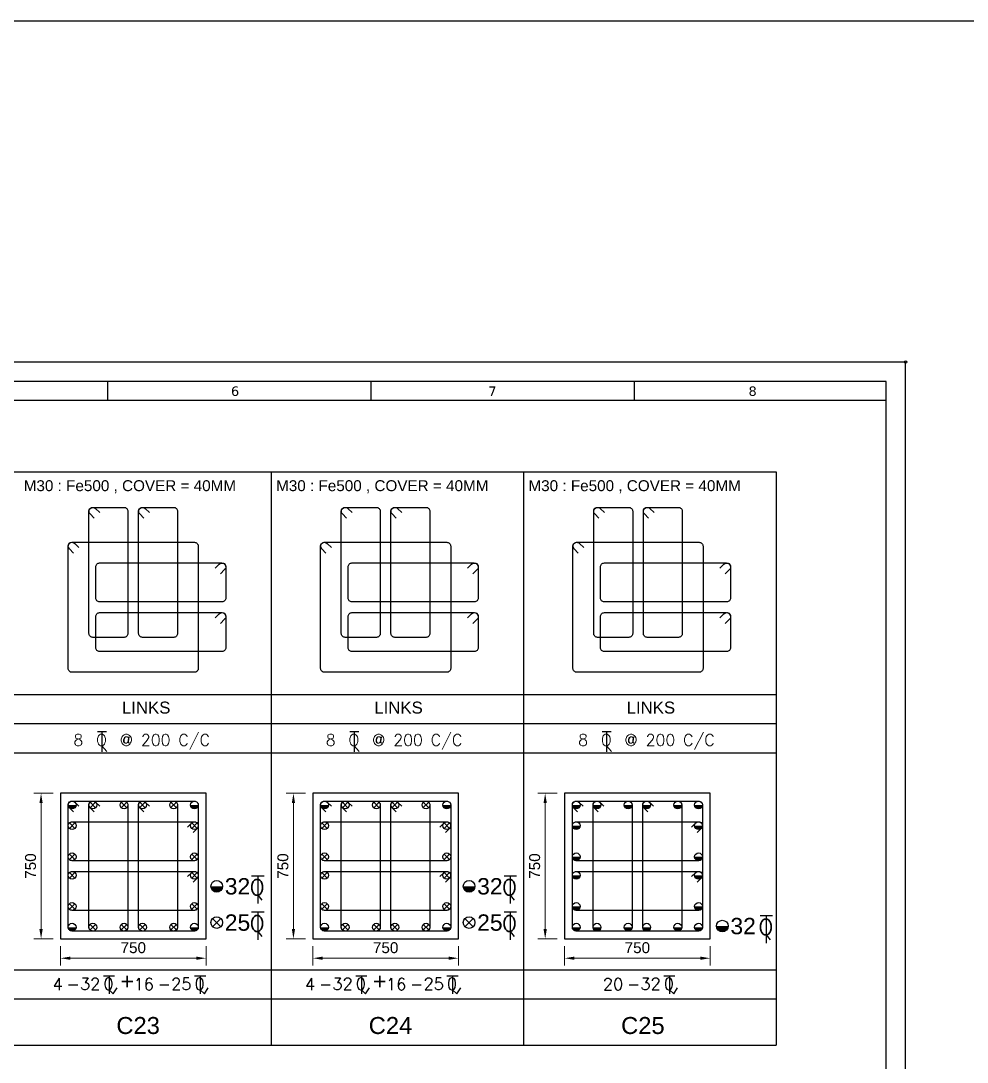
# Model space of a CAD drawing. Extents: x 1878645 to 3043969, y -1160829 to -603973.
# Drawn here: x 2309787 to 2329287, y -645544 to -624080 of the extents above; entities that cross this region are included whole.
import ezdxf
from ezdxf.enums import TextEntityAlignment as Align

# ---------------------------------------------------------------- set-up
doc = ezdxf.new("R2010")
doc.units = 0
doc.header["$LTSCALE"] = 100
doc.header["$PDMODE"] = 66
doc.layers.get('Defpoints').update_dxf_attribs({"lineweight": 0})
for name, color, linetype in [('B-TXT', 7, 'Continuous'), ('CDIM', 3, 'Continuous'), ('Concrete Line', 2, 'Continuous'), ('Dim', 3, 'Continuous'), ('Link', 225, 'Continuous'), ('Reinforcement', 4, 'Continuous'), ('Schedule Border', 60, 'Continuous'), ('Schedule Header', 4, 'Continuous'), ('Schedule Line', 60, 'Continuous'), ('Text', 31, 'Continuous')]:
    doc.layers.add(name, color=color, linetype=linetype)
doc.styles.add('ROMANS', font='simplex.shx', dxfattribs={"width": 0.75})
doc.styles.add('SC-COL1', font='SansSerif')
doc.styles.add('SC-COL2', font='SansSerif')
doc.styles.get("Standard").update_dxf_attribs({"font": 'verdana.ttf'})
doc.dimstyles.new('ColumnSch', dxfattribs={"dimtxt": 225, "dimasz": 200, "dimexe": 150, "dimexo": 150, "dimgap": 100, "dimtad": 1, "dimtoh": 1, "dimdec": 4, "dimlfac": 0.25, "dimzin": 0, "dimdsep": 46, "dimtxsty": 'SC-COL2', "dimcen": 0.09, "dimclrd": 8, "dimclre": 8, "dimclrt": 31, "dimadec": 0, "dimazin": 0, "dimtfac": 1, "dimtdec": 0, "dimtix": 1, "dimtofl": 0, "dimtmove": 0, "dimatfit": 3, "dimfxl": 1, "dimtolj": 1, "dimtzin": 0, "dimlwd": 0, "dimlwe": 0, "dimarcsym": 0})

# ---------------------------------------------------------------- blocks, each defined once
blk = doc.blocks.new('TOR')
at = {"color": 2}
for p, q in [((-1.08, 3.13), (0.9, 3.13)), ((-0.09, 3.13), (-0.09, -1.3)), ((-0.09, 0.04), (0.95, -1.24))]:
    blk.add_line(p, q, dxfattribs=at)
at = {"color": 2, "style": 'ROMANS'}
blk.add_text('O', height=2.5, dxfattribs=at).set_placement((-1.35, 0.04))
blk.add_attdef('TOR', text='', height=2.5, dxfattribs=at).set_placement((-4.14, 0.04), align=Align.RIGHT)
blk.add_attdef('DIST', (3.77, 0.04), '', height=2.5, dxfattribs=at)
blk = doc.blocks.new('T-V')
at = {"layer": 'B-TXT', "linetype": 'Continuous'}
for p, q in [((1348, 187), (1582, 187)), ((1465, 187), (1465, -191)), ((1465, -106), (1555, -191)), ((1555, -191), (1637, -63))]:
    blk.add_line(p, q, dxfattribs=at)
at = {"layer": 'B-TXT', "linetype": 'Continuous', "style": 'ROMANS'}
for s, p in [('-', (571, -107)), ('0', (1347, -107))]:
    blk.add_text(s, height=250, dxfattribs=at).set_placement(p)
blk.add_attdef('T', text='', height=250, dxfattribs=at).set_placement((490, -113), align=Align.RIGHT)
blk.add_attdef('V', (854, -108), '', height=250, dxfattribs=at)
blk = doc.blocks.new('*D59')
at = {"layer": 'Defpoints', "color": 0, "transparency": 16777216}
for p in [(2310204, -640001), (2310604, -640001), (2310604, -643001)]:
    blk.add_point(p, dxfattribs=at)
at = {"layer": 'Dim', "color": 8, "lineweight": 0, "transparency": 16777216}
for p, q in [((2310454, -640001), (2310054, -640001)), ((2310204, -642801), (2310204, -640201)), ((2310454, -643001), (2310054, -643001))]:
    blk.add_line(p, q, dxfattribs=at)
at = {"layer": 'Dim', "color": 8, "transparency": 16777216}
for points in [[(2310237, -640201), (2310170, -640201), (2310204, -640001)], [(2310170, -642801), (2310237, -642801), (2310204, -643001)]]:
    blk.add_solid(points, dxfattribs=at)
at = {"layer": 'Dim', "color": 31, "transparency": 16777216, "insert": (2309988, -641501), "char_height": 225, "attachment_point": 5, "rotation": 90, "style": 'SC-COL2'}
blk.add_mtext('\\A1;750', dxfattribs=at)
blk = doc.blocks.new('*D60')
at = {"layer": 'Defpoints', "color": 0, "transparency": 16777216}
for p in [(2310604, -643001), (2313604, -643001), (2313604, -643401)]:
    blk.add_point(p, dxfattribs=at)
at = {"layer": 'Dim', "color": 8, "lineweight": 0, "transparency": 16777216}
for p, q in [((2310604, -643151), (2310604, -643551)), ((2313604, -643151), (2313604, -643551)), ((2310804, -643401), (2313404, -643401))]:
    blk.add_line(p, q, dxfattribs=at)
at = {"layer": 'Dim', "color": 8, "transparency": 16777216}
for points in [[(2310804, -643368), (2310804, -643434), (2310604, -643401)], [(2313404, -643434), (2313404, -643368), (2313604, -643401)]]:
    blk.add_solid(points, dxfattribs=at)
at = {"layer": 'Dim', "color": 31, "transparency": 16777216, "insert": (2312104, -643185), "char_height": 225, "attachment_point": 5, "style": 'SC-COL2'}
blk.add_mtext('\\A1;750', dxfattribs=at)
blk = doc.blocks.new('*D61')
at = {"layer": 'Defpoints', "color": 0, "transparency": 16777216}
for p in [(2315404, -640001), (2315804, -640001), (2315804, -643001)]:
    blk.add_point(p, dxfattribs=at)
at = {"layer": 'Dim', "color": 8, "lineweight": 0, "transparency": 16777216}
for p, q in [((2315654, -640001), (2315254, -640001)), ((2315404, -642801), (2315404, -640201)), ((2315654, -643001), (2315254, -643001))]:
    blk.add_line(p, q, dxfattribs=at)
at = {"layer": 'Dim', "color": 8, "transparency": 16777216}
for points in [[(2315437, -640201), (2315371, -640201), (2315404, -640001)], [(2315371, -642801), (2315437, -642801), (2315404, -643001)]]:
    blk.add_solid(points, dxfattribs=at)
at = {"layer": 'Dim', "color": 31, "transparency": 16777216, "insert": (2315188, -641501), "char_height": 225, "attachment_point": 5, "rotation": 90, "style": 'SC-COL2'}
blk.add_mtext('\\A1;750', dxfattribs=at)
blk = doc.blocks.new('*D62')
at = {"layer": 'Defpoints', "color": 0, "transparency": 16777216}
for p in [(2315804, -643001), (2318804, -643001), (2318804, -643401)]:
    blk.add_point(p, dxfattribs=at)
at = {"layer": 'Dim', "color": 8, "lineweight": 0, "transparency": 16777216}
for p, q in [((2315804, -643151), (2315804, -643551)), ((2318804, -643151), (2318804, -643551)), ((2316004, -643401), (2318604, -643401))]:
    blk.add_line(p, q, dxfattribs=at)
at = {"layer": 'Dim', "color": 8, "transparency": 16777216}
for points in [[(2316004, -643368), (2316004, -643434), (2315804, -643401)], [(2318604, -643434), (2318604, -643368), (2318804, -643401)]]:
    blk.add_solid(points, dxfattribs=at)
at = {"layer": 'Dim', "color": 31, "transparency": 16777216, "insert": (2317304, -643185), "char_height": 225, "attachment_point": 5, "style": 'SC-COL2'}
blk.add_mtext('\\A1;750', dxfattribs=at)
blk = doc.blocks.new('*D63')
at = {"layer": 'Defpoints', "color": 0, "transparency": 16777216}
for p in [(2320591, -640001), (2320991, -640001), (2320991, -643001)]:
    blk.add_point(p, dxfattribs=at)
at = {"layer": 'Dim', "color": 8, "lineweight": 0, "transparency": 16777216}
for p, q in [((2320841, -640001), (2320441, -640001)), ((2320591, -642801), (2320591, -640201)), ((2320841, -643001), (2320441, -643001))]:
    blk.add_line(p, q, dxfattribs=at)
at = {"layer": 'Dim', "color": 8, "transparency": 16777216}
for points in [[(2320625, -640201), (2320558, -640201), (2320591, -640001)], [(2320558, -642801), (2320625, -642801), (2320591, -643001)]]:
    blk.add_solid(points, dxfattribs=at)
at = {"layer": 'Dim', "color": 31, "transparency": 16777216, "insert": (2320375, -641501), "char_height": 225, "attachment_point": 5, "rotation": 90, "style": 'SC-COL2'}
blk.add_mtext('\\A1;750', dxfattribs=at)
blk = doc.blocks.new('*D64')
at = {"layer": 'Defpoints', "color": 0, "transparency": 16777216}
for p in [(2320991, -643001), (2323991, -643001), (2323991, -643401)]:
    blk.add_point(p, dxfattribs=at)
at = {"layer": 'Dim', "color": 8, "lineweight": 0, "transparency": 16777216}
for p, q in [((2320991, -643151), (2320991, -643551)), ((2323991, -643151), (2323991, -643551)), ((2321191, -643401), (2323791, -643401))]:
    blk.add_line(p, q, dxfattribs=at)
at = {"layer": 'Dim', "color": 8, "transparency": 16777216}
for points in [[(2321191, -643368), (2321191, -643434), (2320991, -643401)], [(2323791, -643434), (2323791, -643368), (2323991, -643401)]]:
    blk.add_solid(points, dxfattribs=at)
at = {"layer": 'Dim', "color": 31, "transparency": 16777216, "insert": (2322491, -643185), "char_height": 225, "attachment_point": 5, "style": 'SC-COL2'}
blk.add_mtext('\\A1;750', dxfattribs=at)

msp = doc.modelspace()

# ---------------------------------------------------------------- linework, layer by layer
at = {"color": 35}
for p, q in [((2328019.36244, -631111.95642), (2284052.2124, -631111.95642)), ((2328019.36244, -663064.10601), (2328019.36244, -631111.95642))]:
    msp.add_line(p, q, dxfattribs=at)
for p, q in [((2327616.27855, -631515.04031), (2284439.79306, -631515.04031)), ((2311570.43924, -631515.04031), (2311570.43924, -631902.62097)), ((2316996.56848, -631515.04031), (2316996.56848, -631902.62097)), ((2322422.69771, -631515.04031), (2322422.69771, -631902.62097)), ((2327616.27855, -662676.52535), (2327616.27855, -631515.04031)), ((2327616.27855, -631902.62097), (2284827.37372, -631902.62097))]:
    msp.add_line(p, q)
at = {"color": 2}
for p, q in [((2314542.59341, -641699.79648), (2314798.49581, -641699.79648)), ((2314670.54461, -641699.79648), (2314670.54461, -642272.15204)), ((2319742.86974, -641699.79648), (2319998.77214, -641699.79648)), ((2319870.82094, -641699.79648), (2319870.82094, -642272.15204)), ((2314670.54461, -642099.54366), (2314754.86551, -642203.00359)), ((2319870.82094, -642099.54366), (2319955.14184, -642203.00359)), ((2314542.59341, -642447.23126), (2314798.49581, -642447.23126)), ((2314670.54461, -642447.23126), (2314670.54461, -643019.58682)), ((2319742.86974, -642447.23126), (2319998.77214, -642447.23126)), ((2319870.82094, -642447.23126), (2319870.82094, -643019.58682)), ((2325018.00007, -642519.13036), (2325273.90247, -642519.13036)), ((2325145.95127, -642519.13036), (2325145.95127, -643091.48592)), ((2314670.54461, -642846.97844), (2314754.86551, -642950.43837)), ((2319870.82094, -642846.97844), (2319955.14184, -642950.43837)), ((2325145.95127, -642918.87754), (2325230.27218, -643022.33747))]:
    msp.add_line(p, q, dxfattribs=at)
msp.add_circle((2328019.36244, -631111.95642), 23.25484)
at = {"layer": 'Concrete Line'}
for points in [[(2310603.66389, -643001.15061), (2313603.66389, -643001.15061), (2313603.66389, -640001.15061), (2310603.66389, -640001.15061)], [(2315803.94022, -643001.15061), (2318803.94022, -643001.15061), (2318803.94022, -640001.15061), (2315803.94022, -640001.15061)], [(2320991.19718, -643001.15061), (2323991.19718, -643001.15061), (2323991.19718, -640001.15061), (2320991.19718, -640001.15061)]]:
    msp.add_lwpolyline(points, close=True, dxfattribs=at)
at = {"layer": 'Dim'}
msp.add_lwpolyline([(2068708.258, -624079.55158), (2460808.93685, -624079.55158), (2460808.93685, -699809.46868), (2068708.258, -699809.46868)], close=True, dxfattribs=at)
at = {"layer": 'Link'}
for points in [[(2311298.89178, -634329.19245), (2311214.03912, -634244.33948, -0.6681779738), (2311270.60777, -634107.77105), (2311913.59886, -634107.77105, -0.4142135624), (2311993.59886, -634187.77105), (2311993.59886, -636707.77105, -0.4142135624), (2311913.59886, -636787.77105), (2311270.60777, -636787.77105, -0.4142135624), (2311190.60777, -636707.77105), (2311190.60777, -634187.77105, -0.6681793021), (2311327.17642, -634131.20261), (2311412.02907, -634216.05558)], [(2312322.01293, -634329.19245), (2312237.16027, -634244.33948, -0.6681779738), (2312293.72892, -634107.77105), (2312936.72001, -634107.77105, -0.4142135624), (2313016.72001, -634187.77105), (2313016.72001, -636707.77105, -0.4142135624), (2312936.72001, -636787.77105), (2312293.72892, -636787.77105, -0.4142135624), (2312213.72892, -636707.77105), (2312213.72892, -634187.77105, -0.6681793021), (2312350.29757, -634131.20261), (2312435.15022, -634216.05558)], [(2316499.16811, -634329.19245), (2316414.31545, -634244.33948, -0.6681779738), (2316470.8841, -634107.77105), (2317113.87519, -634107.77105, -0.4142135624), (2317193.87519, -634187.77105), (2317193.87519, -636707.77105, -0.4142135624), (2317113.87519, -636787.77105), (2316470.8841, -636787.77105, -0.4142135624), (2316390.8841, -636707.77105), (2316390.8841, -634187.77105, -0.6681793021), (2316527.45274, -634131.20261), (2316612.3054, -634216.05558)], [(2317522.28926, -634329.19245), (2317437.4366, -634244.33948, -0.6681779738), (2317494.00525, -634107.77105), (2318136.99634, -634107.77105, -0.4142135624), (2318216.99634, -634187.77105), (2318216.99634, -636707.77105, -0.4142135624), (2318136.99634, -636787.77105), (2317494.00525, -636787.77105, -0.4142135624), (2317414.00525, -636707.77105), (2317414.00525, -634187.77105, -0.6681793021), (2317550.57389, -634131.20261), (2317635.42655, -634216.05558)], [(2321699.44444, -634329.19245), (2321614.59178, -634244.33948, -0.6681779738), (2321671.16043, -634107.77105), (2322314.15151, -634107.77105, -0.4142135624), (2322394.15151, -634187.77105), (2322394.15151, -636707.77105, -0.4142135624), (2322314.15151, -636787.77105), (2321671.16043, -636787.77105, -0.4142135624), (2321591.16043, -636707.77105), (2321591.16043, -634187.77105, -0.6681793021), (2321727.72907, -634131.20261), (2321812.58173, -634216.05558)], [(2322722.56559, -634329.19245), (2322637.71293, -634244.33948, -0.6681779738), (2322694.28158, -634107.77105), (2323337.27266, -634107.77105, -0.4142135624), (2323417.27266, -634187.77105), (2323417.27266, -636707.77105, -0.4142135624), (2323337.27266, -636787.77105), (2322694.28158, -636787.77105, -0.4142135624), (2322614.28158, -636707.77105), (2322614.28158, -634187.77105, -0.6681793021), (2322750.85022, -634131.20261), (2322835.70288, -634216.05558)], [(2310871.9479, -635049.08682), (2310787.09524, -634964.23385, -0.6681779738), (2310843.66389, -634827.66541), (2313363.66389, -634827.66541, -0.4142135624), (2313443.66389, -634907.66541), (2313443.66389, -637427.66541, -0.4142135624), (2313363.66389, -637507.66541), (2310843.66389, -637507.66541, -0.4142135624), (2310763.66389, -637427.66541), (2310763.66389, -634907.66541, -0.6681793021), (2310900.23254, -634851.09697), (2310985.08519, -634935.94994)], [(2316072.22423, -635049.08682), (2315987.37157, -634964.23385, -0.6681779738), (2316043.94022, -634827.66541), (2318563.94022, -634827.66541, -0.4142135624), (2318643.94022, -634907.66541), (2318643.94022, -637427.66541, -0.4142135624), (2318563.94022, -637507.66541), (2316043.94022, -637507.66541, -0.4142135624), (2315963.94022, -637427.66541), (2315963.94022, -634907.66541, -0.6681793021), (2316100.50886, -634851.09697), (2316185.36152, -634935.94994)], [(2321272.50056, -635049.08682), (2321187.6479, -634964.23385, -0.6681779738), (2321244.21655, -634827.66541), (2323764.21655, -634827.66541, -0.4142135624), (2323844.21655, -634907.66541), (2323844.21655, -637427.66541, -0.4142135624), (2323764.21655, -637507.66541), (2321244.21655, -637507.66541, -0.4142135624), (2321164.21655, -637427.66541), (2321164.21655, -634907.66541, -0.6681793021), (2321300.78519, -634851.09697), (2321385.63785, -634935.94994)], [(2313788.96783, -635362.89331), (2313873.8208, -635278.04065, -0.6681779738), (2314010.38924, -635334.60929), (2314010.38924, -635977.60038, -0.4142135624), (2313930.38924, -636057.60038), (2311410.38924, -636057.60038, -0.4142135624), (2311330.38924, -635977.60038), (2311330.38924, -635334.60929, -0.4142135624), (2311410.38924, -635254.60929), (2313930.38924, -635254.60929, -0.6681793021), (2313986.95768, -635391.17794), (2313902.10471, -635476.0306)], [(2318989.24416, -635362.89331), (2319074.09713, -635278.04065, -0.6681779738), (2319210.66557, -635334.60929), (2319210.66557, -635977.60038, -0.4142135624), (2319130.66557, -636057.60038), (2316610.66557, -636057.60038, -0.4142135624), (2316530.66557, -635977.60038), (2316530.66557, -635334.60929, -0.4142135624), (2316610.66557, -635254.60929), (2319130.66557, -635254.60929, -0.6681793021), (2319187.23401, -635391.17794), (2319102.38104, -635476.0306)], [(2324189.52049, -635362.89331), (2324274.37346, -635278.04065, -0.6681779738), (2324410.9419, -635334.60929), (2324410.9419, -635977.60038, -0.4142135624), (2324330.9419, -636057.60038), (2321810.9419, -636057.60038, -0.4142135624), (2321730.9419, -635977.60038), (2321730.9419, -635334.60929, -0.4142135624), (2321810.9419, -635254.60929), (2324330.9419, -635254.60929, -0.6681793021), (2324387.51034, -635391.17794), (2324302.65737, -635476.0306)], [(2313788.96783, -636386.01446), (2313873.8208, -636301.1618, -0.6681779738), (2314010.38924, -636357.73044), (2314010.38924, -637000.72153, -0.4142135624), (2313930.38924, -637080.72153), (2311410.38924, -637080.72153, -0.4142135624), (2311330.38924, -637000.72153), (2311330.38924, -636357.73044, -0.4142135624), (2311410.38924, -636277.73044), (2313930.38924, -636277.73044, -0.6681793021), (2313986.95768, -636414.29909), (2313902.10471, -636499.15175)], [(2318989.24416, -636386.01446), (2319074.09713, -636301.1618, -0.6681779738), (2319210.66557, -636357.73044), (2319210.66557, -637000.72153, -0.4142135624), (2319130.66557, -637080.72153), (2316610.66557, -637080.72153, -0.4142135624), (2316530.66557, -637000.72153), (2316530.66557, -636357.73044, -0.4142135624), (2316610.66557, -636277.73044), (2319130.66557, -636277.73044, -0.6681793021), (2319187.23401, -636414.29909), (2319102.38104, -636499.15175)], [(2324189.52049, -636386.01446), (2324274.37346, -636301.1618, -0.6681779738), (2324410.9419, -636357.73044), (2324410.9419, -637000.72153, -0.4142135624), (2324330.9419, -637080.72153), (2321810.9419, -637080.72153, -0.4142135624), (2321730.9419, -637000.72153), (2321730.9419, -636357.73044, -0.4142135624), (2321810.9419, -636277.73044), (2324330.9419, -636277.73044, -0.6681793021), (2324387.51034, -636414.29909), (2324302.65737, -636499.15175)], [(2310871.9479, -640382.57202), (2310787.09524, -640297.71905, -0.6681779738), (2310843.66389, -640161.15061), (2313363.66389, -640161.15061, -0.4142135624), (2313443.66389, -640241.15061), (2313443.66389, -642761.15061, -0.4142135624), (2313363.66389, -642841.15061), (2310843.66389, -642841.15061, -0.4142135624), (2310763.66389, -642761.15061), (2310763.66389, -640241.15061, -0.6681793021), (2310900.23254, -640184.58217), (2310985.08519, -640269.43514)], [(2311298.89178, -640382.57202), (2311214.03912, -640297.71905, -0.6681779738), (2311270.60777, -640161.15061), (2311913.59886, -640161.15061, -0.4142135624), (2311993.59886, -640241.15061), (2311993.59886, -642761.15061, -0.4142135624), (2311913.59886, -642841.15061), (2311270.60777, -642841.15061, -0.4142135624), (2311190.60777, -642761.15061), (2311190.60777, -640241.15061, -0.6681793021), (2311327.17642, -640184.58217), (2311412.02907, -640269.43514)], [(2312322.01293, -640382.57202), (2312237.16027, -640297.71905, -0.6681779738), (2312293.72892, -640161.15061), (2312936.72001, -640161.15061, -0.4142135624), (2313016.72001, -640241.15061), (2313016.72001, -642761.15061, -0.4142135624), (2312936.72001, -642841.15061), (2312293.72892, -642841.15061, -0.4142135624), (2312213.72892, -642761.15061), (2312213.72892, -640241.15061, -0.6681793021), (2312350.29757, -640184.58217), (2312435.15022, -640269.43514)], [(2316072.22423, -640382.57202), (2315987.37157, -640297.71905, -0.6681779738), (2316043.94022, -640161.15061), (2318563.94022, -640161.15061, -0.4142135624), (2318643.94022, -640241.15061), (2318643.94022, -642761.15061, -0.4142135624), (2318563.94022, -642841.15061), (2316043.94022, -642841.15061, -0.4142135624), (2315963.94022, -642761.15061), (2315963.94022, -640241.15061, -0.6681793021), (2316100.50886, -640184.58217), (2316185.36152, -640269.43514)], [(2316499.16811, -640382.57202), (2316414.31545, -640297.71905, -0.6681779738), (2316470.8841, -640161.15061), (2317113.87519, -640161.15061, -0.4142135624), (2317193.87519, -640241.15061), (2317193.87519, -642761.15061, -0.4142135624), (2317113.87519, -642841.15061), (2316470.8841, -642841.15061, -0.4142135624), (2316390.8841, -642761.15061), (2316390.8841, -640241.15061, -0.6681793021), (2316527.45274, -640184.58217), (2316612.3054, -640269.43514)], [(2317522.28926, -640382.57202), (2317437.4366, -640297.71905, -0.6681779738), (2317494.00525, -640161.15061), (2318136.99634, -640161.15061, -0.4142135624), (2318216.99634, -640241.15061), (2318216.99634, -642761.15061, -0.4142135624), (2318136.99634, -642841.15061), (2317494.00525, -642841.15061, -0.4142135624), (2317414.00525, -642761.15061), (2317414.00525, -640241.15061, -0.6681793021), (2317550.57389, -640184.58217), (2317635.42655, -640269.43514)], [(2321259.48119, -640382.57202), (2321174.62853, -640297.71905, -0.6681779738), (2321231.19718, -640161.15061), (2323751.19718, -640161.15061, -0.4142135624), (2323831.19718, -640241.15061), (2323831.19718, -642761.15061, -0.4142135624), (2323751.19718, -642841.15061), (2321231.19718, -642841.15061, -0.4142135624), (2321151.19718, -642761.15061), (2321151.19718, -640241.15061, -0.6681793021), (2321287.76583, -640184.58217), (2321372.61848, -640269.43514)], [(2321686.42507, -640382.57202), (2321601.57241, -640297.71905, -0.6681779738), (2321658.14106, -640161.15061), (2322301.13215, -640161.15061, -0.4142135624), (2322381.13215, -640241.15061), (2322381.13215, -642761.15061, -0.4142135624), (2322301.13215, -642841.15061), (2321658.14106, -642841.15061, -0.4142135624), (2321578.14106, -642761.15061), (2321578.14106, -640241.15061, -0.6681793021), (2321714.70971, -640184.58217), (2321799.56236, -640269.43514)], [(2322709.54622, -640382.57202), (2322624.69356, -640297.71905, -0.6681779738), (2322681.26221, -640161.15061), (2323324.2533, -640161.15061, -0.4142135624), (2323404.2533, -640241.15061), (2323404.2533, -642761.15061, -0.4142135624), (2323324.2533, -642841.15061), (2322681.26221, -642841.15061, -0.4142135624), (2322601.26221, -642761.15061), (2322601.26221, -640241.15061, -0.6681793021), (2322737.83086, -640184.58217), (2322822.68351, -640269.43514)], [(2313222.24248, -640696.3785), (2313307.09545, -640611.52584, -0.6681779738), (2313443.66389, -640668.09449), (2313443.66389, -641311.08558, -0.4142135624), (2313363.66389, -641391.08558), (2310843.66389, -641391.08558, -0.4142135624), (2310763.66389, -641311.08558), (2310763.66389, -640668.09449, -0.4142135624), (2310843.66389, -640588.09449), (2313363.66389, -640588.09449, -0.6681793021), (2313420.23233, -640724.66314), (2313335.37936, -640809.51579)], [(2318422.51881, -640696.3785), (2318507.37178, -640611.52584, -0.6681779738), (2318643.94022, -640668.09449), (2318643.94022, -641311.08558, -0.4142135624), (2318563.94022, -641391.08558), (2316043.94022, -641391.08558, -0.4142135624), (2315963.94022, -641311.08558), (2315963.94022, -640668.09449, -0.4142135624), (2316043.94022, -640588.09449), (2318563.94022, -640588.09449, -0.6681793021), (2318620.50866, -640724.66314), (2318535.65569, -640809.51579)], [(2323609.77577, -640696.3785), (2323694.62874, -640611.52584, -0.6681779738), (2323831.19718, -640668.09449), (2323831.19718, -641311.08558, -0.4142135624), (2323751.19718, -641391.08558), (2321231.19718, -641391.08558, -0.4142135624), (2321151.19718, -641311.08558), (2321151.19718, -640668.09449, -0.4142135624), (2321231.19718, -640588.09449), (2323751.19718, -640588.09449, -0.6681793021), (2323807.76562, -640724.66314), (2323722.91265, -640809.51579)], [(2313222.24248, -641719.49965), (2313307.09545, -641634.64699, -0.6681779738), (2313443.66389, -641691.21564), (2313443.66389, -642334.20673, -0.4142135624), (2313363.66389, -642414.20673), (2310843.66389, -642414.20673, -0.4142135624), (2310763.66389, -642334.20673), (2310763.66389, -641691.21564, -0.4142135624), (2310843.66389, -641611.21564), (2313363.66389, -641611.21564, -0.6681793021), (2313420.23233, -641747.78429), (2313335.37936, -641832.63694)], [(2318422.51881, -641719.49965), (2318507.37178, -641634.64699, -0.6681779738), (2318643.94022, -641691.21564), (2318643.94022, -642334.20673, -0.4142135624), (2318563.94022, -642414.20673), (2316043.94022, -642414.20673, -0.4142135624), (2315963.94022, -642334.20673), (2315963.94022, -641691.21564, -0.4142135624), (2316043.94022, -641611.21564), (2318563.94022, -641611.21564, -0.6681793021), (2318620.50866, -641747.78429), (2318535.65569, -641832.63694)], [(2323609.77577, -641719.49965), (2323694.62874, -641634.64699, -0.6681779738), (2323831.19718, -641691.21564), (2323831.19718, -642334.20673, -0.4142135624), (2323751.19718, -642414.20673), (2321231.19718, -642414.20673, -0.4142135624), (2321151.19718, -642334.20673), (2321151.19718, -641691.21564, -0.4142135624), (2321231.19718, -641611.21564), (2323751.19718, -641611.21564, -0.6681793021), (2323807.76562, -641747.78429), (2323722.91265, -641832.63694)]]:
    msp.add_lwpolyline(points, format="xyb", dxfattribs=at)
at = {"layer": 'Reinforcement', "color": 4}
for points in [[(2310803.66389, -640241.15061, 80, 80, 1), (2310883.66389, -640241.15061, 0, 0, 0)], [(2313323.66389, -640241.15061, 80, 80, 1), (2313403.66389, -640241.15061, 0, 0, 0)], [(2316003.94022, -640241.15061, 80, 80, 1), (2316083.94022, -640241.15061, 0, 0, 0)], [(2318523.94022, -640241.15061, 80, 80, 1), (2318603.94022, -640241.15061, 0, 0, 0)], [(2321191.19718, -640241.15061, 80, 80, 1), (2321271.19718, -640241.15061, 0, 0, 0)], [(2321618.14106, -640241.15061, 80, 80, 1), (2321698.14106, -640241.15061, 0, 0, 0)], [(2322261.13215, -640241.15061, 80, 80, 1), (2322341.13215, -640241.15061, 0, 0, 0)], [(2322641.26221, -640241.15061, 80, 80, 1), (2322721.26221, -640241.15061, 0, 0, 0)], [(2323284.2533, -640241.15061, 80, 80, 1), (2323364.2533, -640241.15061, 0, 0, 0)], [(2323711.19718, -640241.15061, 80, 80, 1), (2323791.19718, -640241.15061, 0, 0, 0)], [(2321191.19729, -640668.09449, 80, 80, 1), (2321271.19729, -640668.09449, 0, 0, 0)], [(2323711.19718, -640668.09449, 80, 80, 1), (2323791.19718, -640668.09449, 0, 0, 0)], [(2321191.19718, -641311.08558, 80, 80, 1), (2321271.19718, -641311.08558, 0, 0, 0)], [(2323711.19718, -641311.08558, 80, 80, 1), (2323791.19718, -641311.08558, 0, 0, 0)], [(2321191.19729, -641691.21564, 80, 80, 1), (2321271.19729, -641691.21564, 0, 0, 0)], [(2323711.19718, -641691.21564, 80, 80, 1), (2323791.19718, -641691.21564, 0, 0, 0)], [(2313763.3054, -641918.59994, 120, 120, 1), (2313883.3054, -641918.59994, 0, 0, 0)], [(2318963.58173, -641918.59994, 120, 120, 1), (2319083.58173, -641918.59994, 0, 0, 0)], [(2321191.19718, -642334.20673, 80, 80, 1), (2321271.19718, -642334.20673, 0, 0, 0)], [(2323711.19718, -642334.20673, 80, 80, 1), (2323791.19718, -642334.20673, 0, 0, 0)], [(2310803.66389, -642761.15061, 80, 80, 1), (2310883.66389, -642761.15061, 0, 0, 0)], [(2313323.79432, -642761.1505, 80, 80, 1), (2313403.79432, -642761.1505, 0, 0, 0)], [(2316003.94022, -642761.15061, 80, 80, 1), (2316083.94022, -642761.15061, 0, 0, 0)], [(2318524.07065, -642761.1505, 80, 80, 1), (2318604.07065, -642761.1505, 0, 0, 0)], [(2321191.19718, -642761.15061, 80, 80, 1), (2321271.19718, -642761.15061, 0, 0, 0)], [(2321618.14106, -642761.15061, 80, 80, 1), (2321698.14106, -642761.15061, 0, 0, 0)], [(2322261.13215, -642761.15061, 80, 80, 1), (2322341.13215, -642761.15061, 0, 0, 0)], [(2322641.26221, -642761.15061, 80, 80, 1), (2322721.26221, -642761.15061, 0, 0, 0)], [(2323284.2533, -642761.15061, 80, 80, 1), (2323364.2533, -642761.15061, 0, 0, 0)], [(2323711.32761, -642761.1505, 80, 80, 1), (2323791.32761, -642761.1505, 0, 0, 0)], [(2324181.60004, -642737.93383, 120, 120, 1), (2324301.60004, -642737.93383, 0, 0, 0)]]:
    msp.add_lwpolyline(points, format="xyseb", dxfattribs=at)
for points in [[(2311214.03916, -640184.71254), (2311327.17617, -640297.84955)], [(2311327.17628, -640184.5821), (2311214.03927, -640297.71911)], [(2311857.03025, -640184.71254), (2311970.16726, -640297.84955)], [(2311970.16736, -640184.5821), (2311857.03035, -640297.71911)], [(2312237.16042, -640184.5821), (2312350.29743, -640297.71911)], [(2312350.29753, -640184.45167), (2312237.16052, -640297.58868)], [(2312880.1515, -640184.5821), (2312993.28851, -640297.71911)], [(2312993.28862, -640184.45167), (2312880.15161, -640297.58868)], [(2316414.31549, -640184.71254), (2316527.4525, -640297.84955)], [(2316527.4526, -640184.5821), (2316414.31559, -640297.71911)], [(2317057.30657, -640184.71254), (2317170.44358, -640297.84955)], [(2317170.44369, -640184.5821), (2317057.30668, -640297.71911)], [(2317437.43674, -640184.5821), (2317550.57375, -640297.71911)], [(2317550.57386, -640184.45167), (2317437.43685, -640297.58868)], [(2318080.42783, -640184.5821), (2318193.56484, -640297.71911)], [(2318193.56495, -640184.45167), (2318080.42794, -640297.58868)], [(2310787.0955, -640611.52598), (2310900.23251, -640724.66299)], [(2310900.23262, -640611.39555), (2310787.09561, -640724.53256)], [(2313307.09538, -640611.52598), (2313420.23239, -640724.66299)], [(2313420.2325, -640611.39555), (2313307.09549, -640724.53256)], [(2315987.37183, -640611.52598), (2316100.50884, -640724.66299)], [(2316100.50894, -640611.39555), (2315987.37193, -640724.53256)], [(2318507.37171, -640611.52598), (2318620.50872, -640724.66299)], [(2318620.50883, -640611.39555), (2318507.37182, -640724.53256)], [(2310787.0955, -641254.51707), (2310900.23251, -641367.65408)], [(2310900.23262, -641254.38664), (2310787.09561, -641367.52365)], [(2313307.09538, -641254.51707), (2313420.23239, -641367.65408)], [(2313420.2325, -641254.38664), (2313307.09549, -641367.52365)], [(2315987.37183, -641254.51707), (2316100.50884, -641367.65408)], [(2316100.50894, -641254.38664), (2315987.37193, -641367.52365)], [(2318507.37171, -641254.51707), (2318620.50872, -641367.65408)], [(2318620.50883, -641254.38664), (2318507.37182, -641367.52365)], [(2310787.0955, -641634.64713), (2310900.23251, -641747.78414)], [(2310900.23262, -641634.5167), (2310787.09561, -641747.65371)], [(2313307.09538, -641634.64713), (2313420.23239, -641747.78414)], [(2313420.2325, -641634.5167), (2313307.09549, -641747.65371)], [(2315987.37183, -641634.64713), (2316100.50884, -641747.78414)], [(2316100.50894, -641634.5167), (2315987.37193, -641747.65371)], [(2318507.37171, -641634.64713), (2318620.50872, -641747.78414)], [(2318620.50883, -641634.5167), (2318507.37182, -641747.65371)], [(2310787.0955, -642277.63822), (2310900.23251, -642390.77523)], [(2310900.23262, -642277.50779), (2310787.09561, -642390.6448)], [(2313307.09538, -642277.63822), (2313420.23239, -642390.77523)], [(2313420.2325, -642277.50779), (2313307.09549, -642390.6448)], [(2315987.37183, -642277.63822), (2316100.50884, -642390.77523)], [(2316100.50894, -642277.50779), (2315987.37193, -642390.6448)], [(2318507.37171, -642277.63822), (2318620.50872, -642390.77523)], [(2318620.50883, -642277.50779), (2318507.37182, -642390.6448)], [(2313738.45259, -642581.18191), (2313908.15821, -642750.88754)], [(2313908.15821, -642581.18191), (2313738.45259, -642750.88754)], [(2318938.72892, -642581.18191), (2319108.43454, -642750.88754)], [(2319108.43454, -642581.18191), (2318938.72892, -642750.88754)], [(2311214.03927, -642704.58199), (2311327.17628, -642817.719)], [(2311327.17638, -642704.45155), (2311214.03937, -642817.58856)], [(2311857.03035, -642704.58199), (2311970.16736, -642817.719)], [(2311970.16747, -642704.45155), (2311857.03046, -642817.58856)], [(2312237.16042, -642704.5821), (2312350.29743, -642817.71911)], [(2312350.29753, -642704.45167), (2312237.16052, -642817.58868)], [(2312880.1515, -642704.5821), (2312993.28851, -642817.71911)], [(2312993.28862, -642704.45167), (2312880.15161, -642817.58868)], [(2316414.31559, -642704.58199), (2316527.4526, -642817.719)], [(2316527.45271, -642704.45155), (2316414.3157, -642817.58856)], [(2317057.30668, -642704.58199), (2317170.44369, -642817.719)], [(2317170.4438, -642704.45155), (2317057.30679, -642817.58856)], [(2317437.43674, -642704.5821), (2317550.57375, -642817.71911)], [(2317550.57386, -642704.45167), (2317437.43685, -642817.58868)], [(2318080.42783, -642704.5821), (2318193.56484, -642817.71911)], [(2318193.56495, -642704.45167), (2318080.42794, -642817.58868)]]:
    msp.add_lwpolyline(points, dxfattribs=at)
for centre, radius in [((2310843.66389, -640241.15061), 80), ((2311270.60777, -640241.15061), 80), ((2311913.59886, -640241.15061), 80), ((2312293.72892, -640241.15061), 80), ((2312936.72001, -640241.15061), 80), ((2313363.66389, -640241.15061), 80), ((2316043.94022, -640241.15061), 80), ((2316470.8841, -640241.15061), 80), ((2317113.87519, -640241.15061), 80), ((2317494.00525, -640241.15061), 80), ((2318136.99634, -640241.15061), 80), ((2318563.94022, -640241.15061), 80), ((2321231.19718, -640241.15061), 80), ((2321658.14106, -640241.15061), 80), ((2322301.13215, -640241.15061), 80), ((2322681.26221, -640241.15061), 80), ((2323324.2533, -640241.15061), 80), ((2323751.19718, -640241.15061), 80), ((2310843.664, -640668.09449), 80), ((2313363.66389, -640668.09449), 80), ((2316043.94033, -640668.09449), 80), ((2318563.94022, -640668.09449), 80), ((2321231.19729, -640668.09449), 80), ((2323751.19718, -640668.09449), 80), ((2310843.664, -641311.08558), 80), ((2313363.66389, -641311.08558), 80), ((2316043.94033, -641311.08558), 80), ((2318563.94022, -641311.08558), 80), ((2321231.19729, -641311.08558), 80), ((2323751.19718, -641311.08558), 80), ((2310843.664, -641691.21564), 80), ((2313363.66389, -641691.21564), 80), ((2316043.94033, -641691.21564), 80), ((2318563.94022, -641691.21564), 80), ((2321231.19729, -641691.21564), 80), ((2323751.19718, -641691.21564), 80), ((2313823.3054, -641918.59994), 120), ((2319023.58173, -641918.59994), 120), ((2310843.664, -642334.20673), 80), ((2313363.66389, -642334.20673), 80), ((2316043.94033, -642334.20673), 80), ((2318563.94022, -642334.20673), 80), ((2321231.19729, -642334.20673), 80), ((2323751.19718, -642334.20673), 80), ((2313823.3054, -642666.03473), 120), ((2319023.58173, -642666.03473), 120), ((2324241.60004, -642737.93383), 120), ((2310843.66389, -642761.15049), 80), ((2311270.60777, -642761.15049), 80), ((2311913.59886, -642761.15049), 80), ((2312293.72892, -642761.15049), 80), ((2312936.72001, -642761.15049), 80), ((2313363.79432, -642761.1505), 80), ((2316043.94022, -642761.15049), 80), ((2316470.8841, -642761.15049), 80), ((2317113.87519, -642761.15049), 80), ((2317494.00525, -642761.15049), 80), ((2318136.99634, -642761.15049), 80), ((2318564.07065, -642761.1505), 80), ((2321231.19718, -642761.15049), 80), ((2321658.14106, -642761.15049), 80), ((2322301.13215, -642761.15049), 80), ((2322681.26221, -642761.15049), 80), ((2323324.2533, -642761.15049), 80), ((2323751.32761, -642761.1505), 80)]:
    msp.add_circle(centre, radius, dxfattribs=at)
at = {"layer": 'Schedule Border', "color": 1}
for p, q in [((2288945.67981, -633373.61276), (2325347.61411, -633373.61276)), ((2325347.61411, -633373.61276), (2325347.61411, -645190.06393)), ((2288945.67981, -645190.06393), (2325347.61411, -645190.06393))]:
    msp.add_line(p, q, dxfattribs=at)
at = {"layer": 'Schedule Border'}
msp.add_line((2288945.67981, -644237.32645), (2325347.61411, -644237.32645), dxfattribs=at)
at = {"layer": 'Schedule Line'}
for p, q in [((2314947.06145, -633373.61276), (2314947.06145, -645190.06393)), ((2320147.33778, -633373.61276), (2320147.33778, -645190.06393)), ((2288945.67981, -637964.73898), (2325347.61411, -637964.73898)), ((2288945.67981, -638564.73898), (2325347.61411, -638564.73898)), ((2288945.67981, -639164.73898), (2325347.61411, -639164.73898)), ((2288945.67981, -643637.32645), (2325347.61411, -643637.32645))]:
    msp.add_line(p, q, dxfattribs=at)

# ---------------------------------------------------------------- block references
at = {"layer": 'CDIM'}
ref = msp.add_blockref('TOR', (2311466.25779, -639025.03115), dxfattribs=dict(at, xscale=94.87368000000001, yscale=94.87368000000001, zscale=94.87368000000001, rotation=359.9999999999999))
ref.add_attrib('TOR', '8', dxfattribs={"layer": '0', "color": 7, "height": 237.1842, "style": 'ROMANS'}).set_placement((2311073.0326, -639021.59348), align=Align.RIGHT)
ref.add_attrib('DIST', '@ 200 C/C ', (2311823.99133, -639021.59348), dxfattribs={"layer": '0', "color": 7, "height": 237.1842, "style": 'ROMANS'})
ref = msp.add_blockref('TOR', (2316666.53412, -639025.03115), dxfattribs=dict(at, xscale=94.87368000000001, yscale=94.87368000000001, zscale=94.87368000000001, rotation=359.9999999999999))
ref.add_attrib('TOR', '8', dxfattribs={"layer": '0', "color": 7, "height": 237.1842, "style": 'ROMANS'}).set_placement((2316273.30893, -639021.59348), align=Align.RIGHT)
ref.add_attrib('DIST', '@ 200 C/C ', (2317024.26766, -639021.59348), dxfattribs={"layer": '0', "color": 7, "height": 237.1842, "style": 'ROMANS'})
ref = msp.add_blockref('TOR', (2321866.81045, -639025.03115), dxfattribs=dict(at, xscale=94.87368000000001, yscale=94.87368000000001, zscale=94.87368000000001, rotation=359.9999999999999))
ref.add_attrib('TOR', '8', dxfattribs={"layer": '0', "color": 7, "height": 237.1842, "style": 'ROMANS'}).set_placement((2321473.58525, -639021.59348), align=Align.RIGHT)
ref.add_attrib('DIST', '@ 200 C/C ', (2322224.54399, -639021.59348), dxfattribs={"layer": '0', "color": 7, "height": 237.1842, "style": 'ROMANS'})
at = {"layer": 'Text', "xscale": 0.9766648501351476, "yscale": 0.9766648501351476, "zscale": 0.9766648501351476, "rotation": 359.9999999999999}
for p, values in [((2310172.94767, -643946.70429), {'T': '4', 'V': '32'}), ((2312050.9179, -643946.70429), {'T': '16', 'V': '25'}), ((2315373.224, -643946.70429), {'T': '4', 'V': '32'}), ((2317251.19422, -643946.70429), {'T': '16', 'V': '25'}), ((2321720.47143, -643946.70429), {'T': '20', 'V': '32'})]:
    msp.add_blockref('T-V', p, dxfattribs=at).add_auto_attribs(values)

# ---------------------------------------------------------------- texts
for s, p in [('6', (2314117.31632, -631809.8982)), ('7', (2319419.924, -631809.8982)), ('8', (2324781.44957, -631809.8982))]:
    msp.add_text(s, height=193.79033).set_placement(p)
at = {"color": 2, "style": 'ROMANS'}
for p in [(2314503.38765, -642099.54366), (2319703.66397, -642099.54366), (2314503.38765, -642846.97844), (2319703.66397, -642846.97844), (2324985.25341, -642918.87754)]:
    msp.add_text('O', height=323.433, dxfattribs=at).set_placement(p)
at = {"layer": 'Schedule Header', "char_height": 350, "width": 7593.8332333, "attachment_point": 2, "style": 'SC-COL2'}
for s, insert in [('{\\C4;C23}', (2312203.80206, -644612.72644)), ('{\\C4;C24}', (2317404.07839, -644612.72644)), ('{\\C4;C25}', (2322604.35472, -644612.72644))]:
    msp.add_mtext(s, dxfattribs=dict(at, insert=insert))
at = {"layer": 'Text', "style": 'SC-COL1'}
for p in [(2309846.25704, -633773.61276), (2315046.53337, -633773.61276), (2320246.8097, -633773.61276)]:
    msp.add_text('M30 : Fe500 , COVER = 40MM', height=225, dxfattribs=at).set_placement(p)
for p in [(2312369.35946, -638234.73898), (2317569.63578, -638234.73898), (2322769.91211, -638234.73898)]:
    msp.add_text('LINKS', height=247.5, dxfattribs=at).set_placement(p, align=Align.MIDDLE_CENTER)
for s, p in [('32', (2313989.68052, -641918.59994)), ('32', (2319189.95685, -641918.59994)), ('25', (2313989.68052, -642666.03473)), ('25', (2319189.95685, -642666.03473)), ('32', (2324407.97516, -642737.93383)), ('+', (2311843.29191, -643873.57425)), ('+', (2317043.56824, -643873.57425))]:
    msp.add_text(s, height=337.5, dxfattribs=at).set_placement(p, align=Align.MIDDLE_LEFT)

# ---------------------------------------------------------------- dimensions: what is measured, and where the dimension line sits
at = {"layer": 'Dim'}
for p1, p2, distance, picture, middle in [((2310603.66389, -643001.15061), (2310603.66389, -640001.15061), 400, '*D59', (2309987.76883, -641501.15061)), ((2315803.94022, -643001.15061), (2315803.94022, -640001.15061), 400, '*D61', (2315188.04516, -641501.15061)), ((2320991.19718, -643001.15061), (2320991.19718, -640001.15061), 400, '*D63', (2320375.30212, -641501.15061)), ((2310603.66389, -643001.15061), (2313603.66389, -643001.15061), -400, '*D60', (2312103.66389, -643185.25555)), ((2315803.94022, -643001.15061), (2318803.94022, -643001.15061), -400, '*D62', (2317303.94022, -643185.25555)), ((2320991.19718, -643001.15061), (2323991.19718, -643001.15061), -400, '*D64', (2322491.19718, -643185.25555))]:
    dim = msp.add_aligned_dim(p1=p1, p2=p2, distance=distance, text='750', dimstyle='ColumnSch', override={"dimtxsty": 'SC-COL2', "dimtofl": 1}, dxfattribs=at)
    dim.commit()
    dim.dimension.update_dxf_attribs({"geometry": picture, "text_midpoint": middle})

doc.saveas('drawing.dxf')
